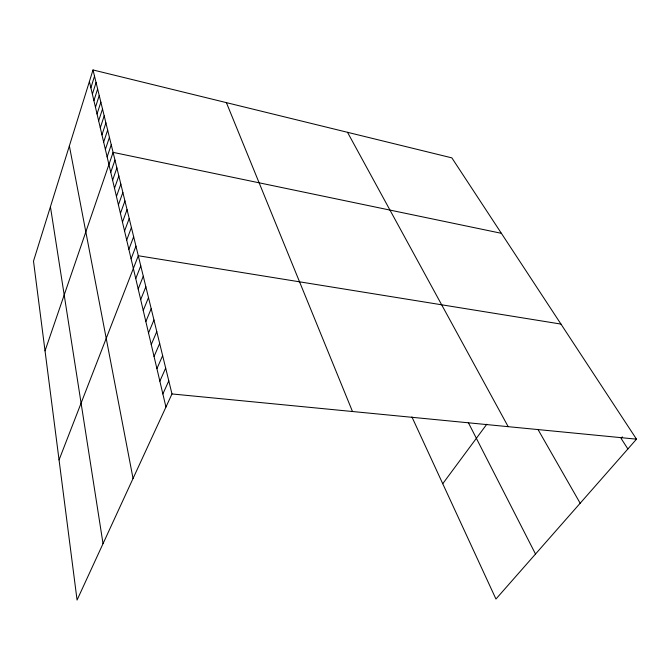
<?xml version="1.0" encoding="UTF-8"?>
<svg xmlns="http://www.w3.org/2000/svg" width="670" height="670" viewBox="0 0 670 670"><rect width="100%" height="100%" fill="white"/><g stroke="black" fill="none" stroke-linecap="round" stroke-linejoin="round"><path stroke-width="1" d="M93.004 69.956L33.5 261.141L77.067 600.044L171.981 393.943L93.004 69.956L451.856 157.869L636.5 439.16L495.951 599.03L411.924 416.924M90.885 87.795L94.529 76.179M92.385 94.177L96.07 82.51M93.909 100.668L97.636 88.951M95.458 107.267L99.235 95.509M97.041 113.992L100.86 102.175M98.649 120.826L102.518 108.959M100.282 127.786L104.202 115.868M101.949 134.871L105.91 122.903M103.649 142.082L107.661 130.064M105.374 149.427L109.436 137.358M107.133 156.906L111.254 144.795M45.032 350.854L113.096 152.366L501.378 233.311M110.751 172.291L114.972 160.08M112.61 180.205L116.89 167.944M114.503 188.27L118.85 175.959M116.438 196.486L120.835 184.133M118.406 204.869L122.87 192.466M120.416 213.412L124.938 200.958M122.468 222.13L127.057 209.635M124.553 231.024L129.209 218.479M126.689 240.103L131.412 227.507M128.866 249.357L133.657 236.728M131.094 258.813L135.951 246.133M59.052 459.938L138.296 255.747L560.957 324.079M135.75 278.628L140.759 265.864M138.188 289.005L143.28 276.208M140.683 299.624L145.859 286.785M143.238 310.478L148.497 297.597M145.851 321.583L151.194 308.669M148.522 332.948L153.958 319.992M151.252 344.573L156.78 331.591M154.05 356.482L159.678 343.459M156.914 368.668L162.642 355.619M159.854 381.155L165.683 368.081M162.86 393.943L168.79 380.853M442.744 483.723L486.797 424.227M622.363 436.848L621.056 438.356L627.882 448.967M171.981 393.943L636.5 439.16M537.951 429.395L580.17 503.237M347.504 132.3L508.187 426.673M468.313 422.561L535.506 554.031M226.393 102.636L352.495 411.514M89.412 81.522L165.942 407.059M69.37 145.901L133.045 478.489M50.426 206.762L103.029 543.655"/></g></svg>
